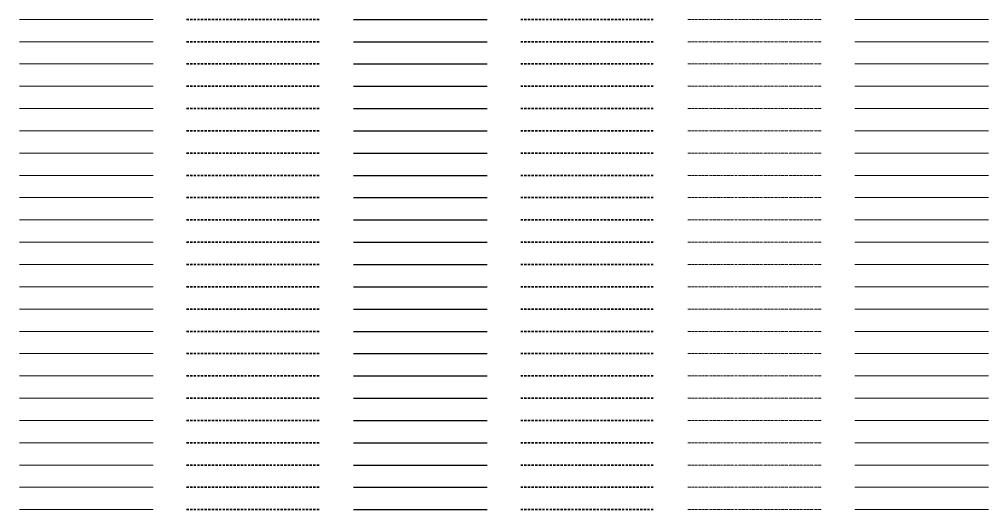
# Model space of a CAD drawing. Header units: metres. Extents: x -170 to 2070, y -13 to 14380.
# Drawn here: x 150 to 1020, y 6740 to 7180 of the extents above; entities that cross this region are included whole.
import ezdxf
from ezdxf.lldxf.tags import DXFTag

# ---------------------------------------------------------------- set-up
doc = ezdxf.new("R2010")
doc.units = ezdxf.units.M
doc.linetypes.add('KL-SO', pattern=[3.25, 2, -1.25])
doc.linetypes.add('KL-VERLATEN-SO', pattern=[3.25, 2, -0.5, 0.25, -0.5])
for name, color, linetype, lineweight in [('B-OI-KL-ET_LSOV_AANSLUITNET_230 V_4x150Al 4x6Cu-G', 14, 'Continuous', 18), ('B-OI-KL-ET_LSOV_AANSLUITNET_230 V_4x150Al 4x6Cu-RESERVE-G', 14, 'KL-RESERVE-SO', 18), ('B-OI-KL-ET_LSOV_AANSLUITNET_230 V_4x150Al 4x6Cu-VERLATEN-G', 14, 'KL-VERLATEN-SO', 18), ('B-OI-KL-ET_LSOV_AANSLUITNET_230 V_4x16Cu 4x2.5Cu-G', 14, 'Continuous', 18), ('B-OI-KL-ET_LSOV_AANSLUITNET_230 V_4x16Cu 4x2.5Cu-RESERVE-G', 14, 'KL-RESERVE-SO', 18), ('B-OI-KL-ET_LSOV_AANSLUITNET_230 V_4x16Cu 4x2.5Cu-VERLATEN-G', 14, 'KL-VERLATEN-SO', 18), ('B-OI-KL-ET_LSOV_AANSLUITNET_230 V_4x16Cu-G', 14, 'Continuous', 18), ('B-OI-KL-ET_LSOV_AANSLUITNET_230 V_4x16Cu-RESERVE-G', 14, 'KL-RESERVE-SO', 18), ('B-OI-KL-ET_LSOV_AANSLUITNET_230 V_4x16Cu-VERLATEN-G', 14, 'KL-VERLATEN-SO', 18), ('B-OI-KL-ET_LSOV_AANSLUITNET_230 V_4x2.5Cu-G', 14, 'Continuous', 18), ('B-OI-KL-ET_LSOV_AANSLUITNET_230 V_4x2.5Cu-RESERVE-G', 14, 'KL-RESERVE-SO', 18), ('B-OI-KL-ET_LSOV_AANSLUITNET_230 V_4x2.5Cu-VERLATEN-G', 14, 'KL-VERLATEN-SO', 18), ('B-OI-KL-ET_LSOV_AANSLUITNET_230 V_4x240Al-G', 14, 'Continuous', 18), ('B-OI-KL-ET_LSOV_AANSLUITNET_230 V_4x240Al-RESERVE-G', 14, 'KL-RESERVE-SO', 18), ('B-OI-KL-ET_LSOV_AANSLUITNET_230 V_4x240Al-VERLATEN-G', 14, 'KL-VERLATEN-SO', 18), ('B-OI-KL-ET_LSOV_AANSLUITNET_230 V_4x6Cu 4x2.5Cu-G', 14, 'Continuous', 18), ('B-OI-KL-ET_LSOV_AANSLUITNET_230 V_4x6Cu 4x2.5Cu-RESERVE-G', 14, 'KL-RESERVE-SO', 18), ('B-OI-KL-ET_LSOV_AANSLUITNET_230 V_4x6Cu 4x2.5Cu-VERLATEN-G', 14, 'KL-VERLATEN-SO', 18), ('B-OI-KL-ET_LSOV_AANSLUITNET_230 V_4x6Cu-G', 14, 'Continuous', 18), ('B-OI-KL-ET_LSOV_AANSLUITNET_230 V_4x6Cu-RESERVE-G', 14, 'KL-RESERVE-SO', 18), ('B-OI-KL-ET_LSOV_AANSLUITNET_230 V_4x6Cu-VERLATEN-G', 14, 'KL-VERLATEN-SO', 18), ('B-OI-KL-ET_LSOV_AANSLUITNET_230 V_4x95Al 4x6Cu-G', 14, 'Continuous', 18), ('B-OI-KL-ET_LSOV_AANSLUITNET_230 V_4x95Al 4x6Cu-RESERVE-G', 14, 'KL-RESERVE-SO', 18), ('B-OI-KL-ET_LSOV_AANSLUITNET_230 V_4x95Al 4x6Cu-VERLATEN-G', 14, 'KL-VERLATEN-SO', 18), ('B-OI-KL-ET_LSOV_AANSLUITNET_230 V_4x95Al-G', 14, 'Continuous', 18), ('B-OI-KL-ET_LSOV_AANSLUITNET_230 V_4x95Al-RESERVE-G', 14, 'KL-RESERVE-SO', 18), ('B-OI-KL-ET_LSOV_AANSLUITNET_230 V_4x95Al-VERLATEN-G', 14, 'KL-VERLATEN-SO', 18), ('B-OI-KL-ET_LSOV_AANSLUITNET_230 V_4x95Cu-G', 14, 'Continuous', 18), ('B-OI-KL-ET_LSOV_AANSLUITNET_230 V_4x95Cu-RESERVE-G', 14, 'KL-RESERVE-SO', 18), ('B-OI-KL-ET_LSOV_AANSLUITNET_230 V_4x95Cu-VERLATEN-G', 14, 'KL-VERLATEN-SO', 18), ('B-OI-KL-ET_LSOV_AANSLUITNET_230 V_OVERIG-G', 14, 'Continuous', 18), ('B-OI-KL-ET_LSOV_AANSLUITNET_230 V_OVERIG-RESERVE-G', 14, 'KL-RESERVE-SO', 18), ('B-OI-KL-ET_LSOV_AANSLUITNET_230 V_OVERIG-VERLATEN-G', 14, 'KL-VERLATEN-SO', 18), ('B-OI-KL-ET_LSOV_AANSLUITNET_400 V_3x10Cu-G', 14, 'Continuous', 18), ('B-OI-KL-ET_LSOV_AANSLUITNET_400 V_3x10Cu-RESERVE-G', 14, 'KL-RESERVE-SO', 18), ('B-OI-KL-ET_LSOV_AANSLUITNET_400 V_3x10Cu-VERLATEN-G', 14, 'KL-VERLATEN-SO', 18), ('B-OI-KL-ET_LSOV_AANSLUITNET_400 V_3x2.5Cu-G', 14, 'Continuous', 18), ('B-OI-KL-ET_LSOV_AANSLUITNET_400 V_3x2.5Cu-RESERVE-G', 14, 'KL-RESERVE-SO', 18), ('B-OI-KL-ET_LSOV_AANSLUITNET_400 V_3x2.5Cu-VERLATEN-G', 14, 'KL-VERLATEN-SO', 18), ('B-OI-KL-ET_LSOV_AANSLUITNET_400 V_4x10Cu-G', 14, 'Continuous', 18), ('B-OI-KL-ET_LSOV_AANSLUITNET_400 V_4x10Cu-RESERVE-G', 14, 'KL-RESERVE-SO', 18), ('B-OI-KL-ET_LSOV_AANSLUITNET_400 V_4x10Cu-VERLATEN-G', 14, 'KL-VERLATEN-SO', 18), ('B-OI-KL-ET_LSOV_AANSLUITNET_400 V_4x150Al 4x6Cu-G', 14, 'Continuous', 18), ('B-OI-KL-ET_LSOV_AANSLUITNET_400 V_4x150Al 4x6Cu-RESERVE-G', 14, 'KL-RESERVE-SO', 18), ('B-OI-KL-ET_LSOV_AANSLUITNET_400 V_4x150Al 4x6Cu-VERLATEN-G', 14, 'KL-VERLATEN-SO', 18), ('B-OI-KL-ET_LSOV_AANSLUITNET_400 V_4x150Al-G', 14, 'Continuous', 18), ('B-OI-KL-ET_LSOV_AANSLUITNET_400 V_4x150Al-RESERVE-G', 14, 'KL-RESERVE-SO', 18), ('B-OI-KL-ET_LSOV_AANSLUITNET_400 V_4x150Al-VERLATEN-G', 14, 'KL-VERLATEN-SO', 18), ('B-OI-KL-ET_LSOV_AANSLUITNET_400 V_4x16Cu 4x2.5Cu-G', 14, 'Continuous', 18), ('B-OI-KL-ET_LSOV_AANSLUITNET_400 V_4x16Cu 4x2.5Cu-RESERVE-G', 14, 'KL-RESERVE-SO', 18), ('B-OI-KL-ET_LSOV_AANSLUITNET_400 V_4x16Cu 4x2.5Cu-VERLATEN-G', 14, 'KL-VERLATEN-SO', 18), ('B-OI-KL-ET_LSOV_AANSLUITNET_400 V_4x16Cu-G', 14, 'Continuous', 18), ('B-OI-KL-ET_LSOV_AANSLUITNET_400 V_4x16Cu-RESERVE-G', 14, 'KL-RESERVE-SO', 18), ('B-OI-KL-ET_LSOV_AANSLUITNET_400 V_4x16Cu-VERLATEN-G', 14, 'KL-VERLATEN-SO', 18), ('B-OI-KL-ET_LSOV_AANSLUITNET_400 V_4x2.5Cu-G', 14, 'Continuous', 18), ('B-OI-KL-ET_LSOV_AANSLUITNET_400 V_4x2.5Cu-RESERVE-G', 14, 'KL-RESERVE-SO', 18), ('B-OI-KL-ET_LSOV_AANSLUITNET_400 V_4x2.5Cu-VERLATEN-G', 14, 'KL-VERLATEN-SO', 18), ('B-OI-KL-ET_LSOV_AANSLUITNET_400 V_4x240Al-G', 14, 'Continuous', 18), ('B-OI-KL-ET_LSOV_AANSLUITNET_400 V_4x240Al-RESERVE-G', 14, 'KL-RESERVE-SO', 18), ('B-OI-KL-ET_LSOV_AANSLUITNET_400 V_4x240Al-VERLATEN-G', 14, 'KL-VERLATEN-SO', 18), ('B-OI-KL-ET_LSOV_AANSLUITNET_400 V_4x6Cu 4x2.5Cu-G', 14, 'Continuous', 18), ('B-OI-KL-ET_LSOV_AANSLUITNET_400 V_4x6Cu 4x2.5Cu-RESERVE-G', 14, 'KL-RESERVE-SO', 18), ('B-OI-KL-ET_LSOV_AANSLUITNET_400 V_4x6Cu 4x2.5Cu-VERLATEN-G', 14, 'KL-VERLATEN-SO', 18), ('B-OI-KL-ET_LSOV_AANSLUITNET_400 V_4x6Cu-G', 14, 'Continuous', 18), ('B-OI-KL-ET_LSOV_AANSLUITNET_400 V_4x6Cu-RESERVE-G', 14, 'KL-RESERVE-SO', 18), ('B-OI-KL-ET_LSOV_AANSLUITNET_400 V_4x6Cu-VERLATEN-G', 14, 'KL-VERLATEN-SO', 18), ('B-OI-KL-ET_LSOV_AANSLUITNET_400 V_4x95Al-G', 14, 'Continuous', 18), ('B-OI-KL-ET_LSOV_AANSLUITNET_400 V_4x95Al-RESERVE-G', 14, 'KL-RESERVE-SO', 18), ('B-OI-KL-ET_LSOV_AANSLUITNET_400 V_4x95Al-VERLATEN-G', 14, 'KL-VERLATEN-SO', 18), ('N-OI-KL-ET_LSOV_AANSLUITNET_230 V_4x150Al 4x6Cu-G', 14, 'KL-SO', 35), ('N-OI-KL-ET_LSOV_AANSLUITNET_230 V_4x16Cu 4x2.5Cu-G', 14, 'KL-SO', 35), ('N-OI-KL-ET_LSOV_AANSLUITNET_230 V_4x16Cu-G', 14, 'KL-SO', 35), ('N-OI-KL-ET_LSOV_AANSLUITNET_230 V_4x2.5Cu-G', 14, 'KL-SO', 35), ('N-OI-KL-ET_LSOV_AANSLUITNET_230 V_4x240Al-G', 14, 'KL-SO', 35), ('N-OI-KL-ET_LSOV_AANSLUITNET_230 V_4x6Cu 4x2.5Cu-G', 14, 'KL-SO', 35), ('N-OI-KL-ET_LSOV_AANSLUITNET_230 V_4x6Cu-G', 14, 'KL-SO', 35), ('N-OI-KL-ET_LSOV_AANSLUITNET_230 V_4x95Al 4x6Cu-G', 14, 'KL-SO', 35), ('N-OI-KL-ET_LSOV_AANSLUITNET_230 V_4x95Al-G', 14, 'KL-SO', 35), ('N-OI-KL-ET_LSOV_AANSLUITNET_230 V_4x95Cu-G', 14, 'KL-SO', 35), ('N-OI-KL-ET_LSOV_AANSLUITNET_230 V_OVERIG-G', 14, 'KL-SO', 35), ('N-OI-KL-ET_LSOV_AANSLUITNET_400 V_3x10Cu-G', 14, 'KL-SO', 35), ('N-OI-KL-ET_LSOV_AANSLUITNET_400 V_3x2.5Cu-G', 14, 'KL-SO', 35), ('N-OI-KL-ET_LSOV_AANSLUITNET_400 V_4x10Cu-G', 14, 'KL-SO', 35), ('N-OI-KL-ET_LSOV_AANSLUITNET_400 V_4x150Al 4x6Cu-G', 14, 'KL-SO', 35), ('N-OI-KL-ET_LSOV_AANSLUITNET_400 V_4x150Al-G', 14, 'KL-SO', 35), ('N-OI-KL-ET_LSOV_AANSLUITNET_400 V_4x16Cu 4x2.5Cu-G', 14, 'KL-SO', 35), ('N-OI-KL-ET_LSOV_AANSLUITNET_400 V_4x16Cu-G', 14, 'KL-SO', 35), ('N-OI-KL-ET_LSOV_AANSLUITNET_400 V_4x2.5Cu-G', 14, 'KL-SO', 35), ('N-OI-KL-ET_LSOV_AANSLUITNET_400 V_4x240Al-G', 14, 'KL-SO', 35), ('N-OI-KL-ET_LSOV_AANSLUITNET_400 V_4x6Cu 4x2.5Cu-G', 14, 'KL-SO', 35), ('N-OI-KL-ET_LSOV_AANSLUITNET_400 V_4x6Cu-G', 14, 'KL-SO', 35), ('N-OI-KL-ET_LSOV_AANSLUITNET_400 V_4x95Al-G', 14, 'KL-SO', 35), ('R-OI-KL-ET_LSOV_AANSLUITNET_230 V_4x150Al 4x6Cu-G', 14, 'KL-SO', 35), ('R-OI-KL-ET_LSOV_AANSLUITNET_230 V_4x16Cu 4x2.5Cu-G', 14, 'KL-SO', 35), ('R-OI-KL-ET_LSOV_AANSLUITNET_230 V_4x16Cu-G', 14, 'KL-SO', 35), ('R-OI-KL-ET_LSOV_AANSLUITNET_230 V_4x2.5Cu-G', 14, 'KL-SO', 35), ('R-OI-KL-ET_LSOV_AANSLUITNET_230 V_4x240Al-G', 14, 'KL-SO', 35), ('R-OI-KL-ET_LSOV_AANSLUITNET_230 V_4x6Cu 4x2.5Cu-G', 14, 'KL-SO', 35), ('R-OI-KL-ET_LSOV_AANSLUITNET_230 V_4x6Cu-G', 14, 'KL-SO', 35), ('R-OI-KL-ET_LSOV_AANSLUITNET_230 V_4x95Al 4x6Cu-G', 14, 'KL-SO', 35), ('R-OI-KL-ET_LSOV_AANSLUITNET_230 V_4x95Al-G', 14, 'KL-SO', 35), ('R-OI-KL-ET_LSOV_AANSLUITNET_230 V_4x95Cu-G', 14, 'KL-SO', 35), ('R-OI-KL-ET_LSOV_AANSLUITNET_230 V_OVERIG-G', 14, 'KL-SO', 35), ('R-OI-KL-ET_LSOV_AANSLUITNET_400 V_3x10Cu-G', 14, 'KL-SO', 35), ('R-OI-KL-ET_LSOV_AANSLUITNET_400 V_3x2.5Cu-G', 14, 'KL-SO', 35), ('R-OI-KL-ET_LSOV_AANSLUITNET_400 V_4x10Cu-G', 14, 'KL-SO', 35), ('R-OI-KL-ET_LSOV_AANSLUITNET_400 V_4x150Al 4x6Cu-G', 14, 'KL-SO', 35), ('R-OI-KL-ET_LSOV_AANSLUITNET_400 V_4x150Al-G', 14, 'KL-SO', 35), ('R-OI-KL-ET_LSOV_AANSLUITNET_400 V_4x16Cu 4x2.5Cu-G', 14, 'KL-SO', 35), ('R-OI-KL-ET_LSOV_AANSLUITNET_400 V_4x16Cu-G', 14, 'KL-SO', 35), ('R-OI-KL-ET_LSOV_AANSLUITNET_400 V_4x2.5Cu-G', 14, 'KL-SO', 35), ('R-OI-KL-ET_LSOV_AANSLUITNET_400 V_4x240Al-G', 14, 'KL-SO', 35), ('R-OI-KL-ET_LSOV_AANSLUITNET_400 V_4x6Cu 4x2.5Cu-G', 14, 'KL-SO', 35), ('R-OI-KL-ET_LSOV_AANSLUITNET_400 V_4x6Cu-G', 14, 'KL-SO', 35), ('R-OI-KL-ET_LSOV_AANSLUITNET_400 V_4x95Al-G', 14, 'KL-SO', 35), ('V-OI-KL-ET_LSOV_AANSLUITNET_230 V_4x150Al 4x6Cu-G', 14, 'V-KL-SO', 25), ('V-OI-KL-ET_LSOV_AANSLUITNET_230 V_4x16Cu 4x2.5Cu-G', 14, 'V-KL-SO', 25), ('V-OI-KL-ET_LSOV_AANSLUITNET_230 V_4x16Cu-G', 14, 'V-KL-SO', 25), ('V-OI-KL-ET_LSOV_AANSLUITNET_230 V_4x2.5Cu-G', 14, 'V-KL-SO', 25), ('V-OI-KL-ET_LSOV_AANSLUITNET_230 V_4x240Al-G', 14, 'V-KL-SO', 25), ('V-OI-KL-ET_LSOV_AANSLUITNET_230 V_4x6Cu 4x2.5Cu-G', 14, 'V-KL-SO', 25), ('V-OI-KL-ET_LSOV_AANSLUITNET_230 V_4x6Cu-G', 14, 'V-KL-SO', 25), ('V-OI-KL-ET_LSOV_AANSLUITNET_230 V_4x95Al 4x6Cu-G', 14, 'V-KL-SO', 25), ('V-OI-KL-ET_LSOV_AANSLUITNET_230 V_4x95Al-G', 14, 'V-KL-SO', 25), ('V-OI-KL-ET_LSOV_AANSLUITNET_230 V_4x95Cu-G', 14, 'V-KL-SO', 25), ('V-OI-KL-ET_LSOV_AANSLUITNET_230 V_OVERIG-G', 14, 'V-KL-SO', 25), ('V-OI-KL-ET_LSOV_AANSLUITNET_400 V_3x10Cu-G', 14, 'V-KL-SO', 25), ('V-OI-KL-ET_LSOV_AANSLUITNET_400 V_3x2.5Cu-G', 14, 'V-KL-SO', 25), ('V-OI-KL-ET_LSOV_AANSLUITNET_400 V_4x10Cu-G', 14, 'V-KL-SO', 25), ('V-OI-KL-ET_LSOV_AANSLUITNET_400 V_4x150Al 4x6Cu-G', 14, 'V-KL-SO', 25), ('V-OI-KL-ET_LSOV_AANSLUITNET_400 V_4x150Al-G', 14, 'V-KL-SO', 25), ('V-OI-KL-ET_LSOV_AANSLUITNET_400 V_4x16Cu 4x2.5Cu-G', 14, 'V-KL-SO', 25), ('V-OI-KL-ET_LSOV_AANSLUITNET_400 V_4x16Cu-G', 14, 'V-KL-SO', 25), ('V-OI-KL-ET_LSOV_AANSLUITNET_400 V_4x2.5Cu-G', 14, 'V-KL-SO', 25), ('V-OI-KL-ET_LSOV_AANSLUITNET_400 V_4x240Al-G', 14, 'V-KL-SO', 25), ('V-OI-KL-ET_LSOV_AANSLUITNET_400 V_4x6Cu 4x2.5Cu-G', 14, 'V-KL-SO', 25), ('V-OI-KL-ET_LSOV_AANSLUITNET_400 V_4x6Cu-G', 14, 'V-KL-SO', 25), ('V-OI-KL-ET_LSOV_AANSLUITNET_400 V_4x95Al-G', 14, 'V-KL-SO', 25)]:
    doc.layers.add(name, color=color, linetype=linetype, lineweight=lineweight)
doc.styles.get("Standard").update_dxf_attribs({"font": 'NLCS-ISO.ttf'})
tags = doc.linetypes.add('KL-RESERVE-SO', pattern='A,7,-2,["RS",Standard,S=1,R=0,X=-1,Y=-0.5],-1.5', length=10.5).pattern_tags.tags
tags[6] = DXFTag(74, 10)
doc.linetypes.add('V-KL-SO', pattern='A,2,[24,nlcs.shx,S=0.75,R=0,X=0,Y=0],2', length=4)

msp = doc.modelspace()

# ---------------------------------------------------------------- linework, layer by layer
at = {"layer": 'B-OI-KL-ET_LSOV_AANSLUITNET_230 V_4x150Al 4x6Cu-G'}
msp.add_line((150, 6740), (270, 6740), dxfattribs=at)
at = {"layer": 'B-OI-KL-ET_LSOV_AANSLUITNET_230 V_4x150Al 4x6Cu-RESERVE-G'}
msp.add_line((900, 6740), (1020, 6740), dxfattribs=at)
at = {"layer": 'B-OI-KL-ET_LSOV_AANSLUITNET_230 V_4x150Al 4x6Cu-VERLATEN-G'}
msp.add_line((750, 6740), (870, 6740), dxfattribs=at)
at = {"layer": 'B-OI-KL-ET_LSOV_AANSLUITNET_230 V_4x16Cu 4x2.5Cu-G'}
msp.add_line((150, 6780), (270, 6780), dxfattribs=at)
at = {"layer": 'B-OI-KL-ET_LSOV_AANSLUITNET_230 V_4x16Cu 4x2.5Cu-RESERVE-G'}
msp.add_line((900, 6780), (1020, 6780), dxfattribs=at)
at = {"layer": 'B-OI-KL-ET_LSOV_AANSLUITNET_230 V_4x16Cu 4x2.5Cu-VERLATEN-G'}
msp.add_line((750, 6780), (870, 6780), dxfattribs=at)
at = {"layer": 'B-OI-KL-ET_LSOV_AANSLUITNET_230 V_4x16Cu-G'}
msp.add_line((150, 6760), (270, 6760), dxfattribs=at)
at = {"layer": 'B-OI-KL-ET_LSOV_AANSLUITNET_230 V_4x16Cu-RESERVE-G'}
msp.add_line((900, 6760), (1020, 6760), dxfattribs=at)
at = {"layer": 'B-OI-KL-ET_LSOV_AANSLUITNET_230 V_4x16Cu-VERLATEN-G'}
msp.add_line((750, 6760), (870, 6760), dxfattribs=at)
at = {"layer": 'B-OI-KL-ET_LSOV_AANSLUITNET_230 V_4x2.5Cu-G'}
msp.add_line((150, 6800), (270, 6800), dxfattribs=at)
at = {"layer": 'B-OI-KL-ET_LSOV_AANSLUITNET_230 V_4x2.5Cu-RESERVE-G'}
msp.add_line((900, 6800), (1020, 6800), dxfattribs=at)
at = {"layer": 'B-OI-KL-ET_LSOV_AANSLUITNET_230 V_4x2.5Cu-VERLATEN-G'}
msp.add_line((750, 6800), (870, 6800), dxfattribs=at)
at = {"layer": 'B-OI-KL-ET_LSOV_AANSLUITNET_230 V_4x240Al-G'}
msp.add_line((150, 6820), (270, 6820), dxfattribs=at)
at = {"layer": 'B-OI-KL-ET_LSOV_AANSLUITNET_230 V_4x240Al-RESERVE-G'}
msp.add_line((900, 6820), (1020, 6820), dxfattribs=at)
at = {"layer": 'B-OI-KL-ET_LSOV_AANSLUITNET_230 V_4x240Al-VERLATEN-G'}
msp.add_line((750, 6820), (870, 6820), dxfattribs=at)
at = {"layer": 'B-OI-KL-ET_LSOV_AANSLUITNET_230 V_4x6Cu 4x2.5Cu-G'}
msp.add_line((150, 6860), (270, 6860), dxfattribs=at)
at = {"layer": 'B-OI-KL-ET_LSOV_AANSLUITNET_230 V_4x6Cu 4x2.5Cu-RESERVE-G'}
msp.add_line((900, 6860), (1020, 6860), dxfattribs=at)
at = {"layer": 'B-OI-KL-ET_LSOV_AANSLUITNET_230 V_4x6Cu 4x2.5Cu-VERLATEN-G'}
msp.add_line((750, 6860), (870, 6860), dxfattribs=at)
at = {"layer": 'B-OI-KL-ET_LSOV_AANSLUITNET_230 V_4x6Cu-G'}
msp.add_line((150, 6840), (270, 6840), dxfattribs=at)
at = {"layer": 'B-OI-KL-ET_LSOV_AANSLUITNET_230 V_4x6Cu-RESERVE-G'}
msp.add_line((900, 6840), (1020, 6840), dxfattribs=at)
at = {"layer": 'B-OI-KL-ET_LSOV_AANSLUITNET_230 V_4x6Cu-VERLATEN-G'}
msp.add_line((750, 6840), (870, 6840), dxfattribs=at)
at = {"layer": 'B-OI-KL-ET_LSOV_AANSLUITNET_230 V_4x95Al 4x6Cu-G'}
msp.add_line((150, 6900), (270, 6900), dxfattribs=at)
at = {"layer": 'B-OI-KL-ET_LSOV_AANSLUITNET_230 V_4x95Al 4x6Cu-RESERVE-G'}
msp.add_line((900, 6900), (1020, 6900), dxfattribs=at)
at = {"layer": 'B-OI-KL-ET_LSOV_AANSLUITNET_230 V_4x95Al 4x6Cu-VERLATEN-G'}
msp.add_line((750, 6900), (870, 6900), dxfattribs=at)
at = {"layer": 'B-OI-KL-ET_LSOV_AANSLUITNET_230 V_4x95Al-G'}
msp.add_line((150, 6880), (270, 6880), dxfattribs=at)
at = {"layer": 'B-OI-KL-ET_LSOV_AANSLUITNET_230 V_4x95Al-RESERVE-G'}
msp.add_line((900, 6880), (1020, 6880), dxfattribs=at)
at = {"layer": 'B-OI-KL-ET_LSOV_AANSLUITNET_230 V_4x95Al-VERLATEN-G'}
msp.add_line((750, 6880), (870, 6880), dxfattribs=at)
at = {"layer": 'B-OI-KL-ET_LSOV_AANSLUITNET_230 V_4x95Cu-G'}
msp.add_line((150, 6920), (270, 6920), dxfattribs=at)
at = {"layer": 'B-OI-KL-ET_LSOV_AANSLUITNET_230 V_4x95Cu-RESERVE-G'}
msp.add_line((900, 6920), (1020, 6920), dxfattribs=at)
at = {"layer": 'B-OI-KL-ET_LSOV_AANSLUITNET_230 V_4x95Cu-VERLATEN-G'}
msp.add_line((750, 6920), (870, 6920), dxfattribs=at)
at = {"layer": 'B-OI-KL-ET_LSOV_AANSLUITNET_230 V_OVERIG-G'}
msp.add_line((150, 6940), (270, 6940), dxfattribs=at)
at = {"layer": 'B-OI-KL-ET_LSOV_AANSLUITNET_230 V_OVERIG-RESERVE-G'}
msp.add_line((900, 6940), (1020, 6940), dxfattribs=at)
at = {"layer": 'B-OI-KL-ET_LSOV_AANSLUITNET_230 V_OVERIG-VERLATEN-G'}
msp.add_line((750, 6940), (870, 6940), dxfattribs=at)
at = {"layer": 'B-OI-KL-ET_LSOV_AANSLUITNET_400 V_3x10Cu-G'}
msp.add_line((150, 6960), (270, 6960), dxfattribs=at)
at = {"layer": 'B-OI-KL-ET_LSOV_AANSLUITNET_400 V_3x10Cu-RESERVE-G'}
msp.add_line((900, 6960), (1020, 6960), dxfattribs=at)
at = {"layer": 'B-OI-KL-ET_LSOV_AANSLUITNET_400 V_3x10Cu-VERLATEN-G'}
msp.add_line((750, 6960), (870, 6960), dxfattribs=at)
at = {"layer": 'B-OI-KL-ET_LSOV_AANSLUITNET_400 V_3x2.5Cu-G'}
msp.add_line((150, 6980), (270, 6980), dxfattribs=at)
at = {"layer": 'B-OI-KL-ET_LSOV_AANSLUITNET_400 V_3x2.5Cu-RESERVE-G'}
msp.add_line((900, 6980), (1020, 6980), dxfattribs=at)
at = {"layer": 'B-OI-KL-ET_LSOV_AANSLUITNET_400 V_3x2.5Cu-VERLATEN-G'}
msp.add_line((750, 6980), (870, 6980), dxfattribs=at)
at = {"layer": 'B-OI-KL-ET_LSOV_AANSLUITNET_400 V_4x10Cu-G'}
msp.add_line((150, 7000), (270, 7000), dxfattribs=at)
at = {"layer": 'B-OI-KL-ET_LSOV_AANSLUITNET_400 V_4x10Cu-RESERVE-G'}
msp.add_line((900, 7000), (1020, 7000), dxfattribs=at)
at = {"layer": 'B-OI-KL-ET_LSOV_AANSLUITNET_400 V_4x10Cu-VERLATEN-G'}
msp.add_line((750, 7000), (870, 7000), dxfattribs=at)
at = {"layer": 'B-OI-KL-ET_LSOV_AANSLUITNET_400 V_4x150Al 4x6Cu-G'}
msp.add_line((150, 7040), (270, 7040), dxfattribs=at)
at = {"layer": 'B-OI-KL-ET_LSOV_AANSLUITNET_400 V_4x150Al 4x6Cu-RESERVE-G'}
msp.add_line((900, 7040), (1020, 7040), dxfattribs=at)
at = {"layer": 'B-OI-KL-ET_LSOV_AANSLUITNET_400 V_4x150Al 4x6Cu-VERLATEN-G'}
msp.add_line((750, 7040), (870, 7040), dxfattribs=at)
at = {"layer": 'B-OI-KL-ET_LSOV_AANSLUITNET_400 V_4x150Al-G'}
msp.add_line((150, 7020), (270, 7020), dxfattribs=at)
at = {"layer": 'B-OI-KL-ET_LSOV_AANSLUITNET_400 V_4x150Al-RESERVE-G'}
msp.add_line((900, 7020), (1020, 7020), dxfattribs=at)
at = {"layer": 'B-OI-KL-ET_LSOV_AANSLUITNET_400 V_4x150Al-VERLATEN-G'}
msp.add_line((750, 7020), (870, 7020), dxfattribs=at)
at = {"layer": 'B-OI-KL-ET_LSOV_AANSLUITNET_400 V_4x16Cu 4x2.5Cu-G'}
msp.add_line((150, 7080), (270, 7080), dxfattribs=at)
at = {"layer": 'B-OI-KL-ET_LSOV_AANSLUITNET_400 V_4x16Cu 4x2.5Cu-RESERVE-G'}
msp.add_line((900, 7080), (1020, 7080), dxfattribs=at)
at = {"layer": 'B-OI-KL-ET_LSOV_AANSLUITNET_400 V_4x16Cu 4x2.5Cu-VERLATEN-G'}
msp.add_line((750, 7080), (870, 7080), dxfattribs=at)
at = {"layer": 'B-OI-KL-ET_LSOV_AANSLUITNET_400 V_4x16Cu-G'}
msp.add_line((150, 7060), (270, 7060), dxfattribs=at)
at = {"layer": 'B-OI-KL-ET_LSOV_AANSLUITNET_400 V_4x16Cu-RESERVE-G'}
msp.add_line((900, 7060), (1020, 7060), dxfattribs=at)
at = {"layer": 'B-OI-KL-ET_LSOV_AANSLUITNET_400 V_4x16Cu-VERLATEN-G'}
msp.add_line((750, 7060), (870, 7060), dxfattribs=at)
at = {"layer": 'B-OI-KL-ET_LSOV_AANSLUITNET_400 V_4x2.5Cu-G'}
msp.add_line((150, 7100), (270, 7100), dxfattribs=at)
at = {"layer": 'B-OI-KL-ET_LSOV_AANSLUITNET_400 V_4x2.5Cu-RESERVE-G'}
msp.add_line((900, 7100), (1020, 7100), dxfattribs=at)
at = {"layer": 'B-OI-KL-ET_LSOV_AANSLUITNET_400 V_4x2.5Cu-VERLATEN-G'}
msp.add_line((750, 7100), (870, 7100), dxfattribs=at)
at = {"layer": 'B-OI-KL-ET_LSOV_AANSLUITNET_400 V_4x240Al-G'}
msp.add_line((150, 7120), (270, 7120), dxfattribs=at)
at = {"layer": 'B-OI-KL-ET_LSOV_AANSLUITNET_400 V_4x240Al-RESERVE-G'}
msp.add_line((900, 7120), (1020, 7120), dxfattribs=at)
at = {"layer": 'B-OI-KL-ET_LSOV_AANSLUITNET_400 V_4x240Al-VERLATEN-G'}
msp.add_line((750, 7120), (870, 7120), dxfattribs=at)
at = {"layer": 'B-OI-KL-ET_LSOV_AANSLUITNET_400 V_4x6Cu 4x2.5Cu-G'}
msp.add_line((150, 7160), (270, 7160), dxfattribs=at)
at = {"layer": 'B-OI-KL-ET_LSOV_AANSLUITNET_400 V_4x6Cu 4x2.5Cu-RESERVE-G'}
msp.add_line((900, 7160), (1020, 7160), dxfattribs=at)
at = {"layer": 'B-OI-KL-ET_LSOV_AANSLUITNET_400 V_4x6Cu 4x2.5Cu-VERLATEN-G'}
msp.add_line((750, 7160), (870, 7160), dxfattribs=at)
at = {"layer": 'B-OI-KL-ET_LSOV_AANSLUITNET_400 V_4x6Cu-G'}
msp.add_line((150, 7140), (270, 7140), dxfattribs=at)
at = {"layer": 'B-OI-KL-ET_LSOV_AANSLUITNET_400 V_4x6Cu-RESERVE-G'}
msp.add_line((900, 7140), (1020, 7140), dxfattribs=at)
at = {"layer": 'B-OI-KL-ET_LSOV_AANSLUITNET_400 V_4x6Cu-VERLATEN-G'}
msp.add_line((750, 7140), (870, 7140), dxfattribs=at)
at = {"layer": 'B-OI-KL-ET_LSOV_AANSLUITNET_400 V_4x95Al-G'}
msp.add_line((150, 7180), (270, 7180), dxfattribs=at)
at = {"layer": 'B-OI-KL-ET_LSOV_AANSLUITNET_400 V_4x95Al-RESERVE-G'}
msp.add_line((900, 7180), (1020, 7180), dxfattribs=at)
at = {"layer": 'B-OI-KL-ET_LSOV_AANSLUITNET_400 V_4x95Al-VERLATEN-G'}
msp.add_line((750, 7180), (870, 7180), dxfattribs=at)
at = {"layer": 'N-OI-KL-ET_LSOV_AANSLUITNET_230 V_4x150Al 4x6Cu-G'}
msp.add_line((300, 6740), (420, 6740), dxfattribs=at)
at = {"layer": 'N-OI-KL-ET_LSOV_AANSLUITNET_230 V_4x16Cu 4x2.5Cu-G'}
msp.add_line((300, 6780), (420, 6780), dxfattribs=at)
at = {"layer": 'N-OI-KL-ET_LSOV_AANSLUITNET_230 V_4x16Cu-G'}
msp.add_line((300, 6760), (420, 6760), dxfattribs=at)
at = {"layer": 'N-OI-KL-ET_LSOV_AANSLUITNET_230 V_4x2.5Cu-G'}
msp.add_line((300, 6800), (420, 6800), dxfattribs=at)
at = {"layer": 'N-OI-KL-ET_LSOV_AANSLUITNET_230 V_4x240Al-G'}
msp.add_line((300, 6820), (420, 6820), dxfattribs=at)
at = {"layer": 'N-OI-KL-ET_LSOV_AANSLUITNET_230 V_4x6Cu 4x2.5Cu-G'}
msp.add_line((300, 6860), (420, 6860), dxfattribs=at)
at = {"layer": 'N-OI-KL-ET_LSOV_AANSLUITNET_230 V_4x6Cu-G'}
msp.add_line((300, 6840), (420, 6840), dxfattribs=at)
at = {"layer": 'N-OI-KL-ET_LSOV_AANSLUITNET_230 V_4x95Al 4x6Cu-G'}
msp.add_line((300, 6900), (420, 6900), dxfattribs=at)
at = {"layer": 'N-OI-KL-ET_LSOV_AANSLUITNET_230 V_4x95Al-G'}
msp.add_line((300, 6880), (420, 6880), dxfattribs=at)
at = {"layer": 'N-OI-KL-ET_LSOV_AANSLUITNET_230 V_4x95Cu-G'}
msp.add_line((300, 6920), (420, 6920), dxfattribs=at)
at = {"layer": 'N-OI-KL-ET_LSOV_AANSLUITNET_230 V_OVERIG-G'}
msp.add_line((300, 6940), (420, 6940), dxfattribs=at)
at = {"layer": 'N-OI-KL-ET_LSOV_AANSLUITNET_400 V_3x10Cu-G'}
msp.add_line((300, 6960), (420, 6960), dxfattribs=at)
at = {"layer": 'N-OI-KL-ET_LSOV_AANSLUITNET_400 V_3x2.5Cu-G'}
msp.add_line((300, 6980), (420, 6980), dxfattribs=at)
at = {"layer": 'N-OI-KL-ET_LSOV_AANSLUITNET_400 V_4x10Cu-G'}
msp.add_line((300, 7000), (420, 7000), dxfattribs=at)
at = {"layer": 'N-OI-KL-ET_LSOV_AANSLUITNET_400 V_4x150Al 4x6Cu-G'}
msp.add_line((300, 7040), (420, 7040), dxfattribs=at)
at = {"layer": 'N-OI-KL-ET_LSOV_AANSLUITNET_400 V_4x150Al-G'}
msp.add_line((300, 7020), (420, 7020), dxfattribs=at)
at = {"layer": 'N-OI-KL-ET_LSOV_AANSLUITNET_400 V_4x16Cu 4x2.5Cu-G'}
msp.add_line((300, 7080), (420, 7080), dxfattribs=at)
at = {"layer": 'N-OI-KL-ET_LSOV_AANSLUITNET_400 V_4x16Cu-G'}
msp.add_line((300, 7060), (420, 7060), dxfattribs=at)
at = {"layer": 'N-OI-KL-ET_LSOV_AANSLUITNET_400 V_4x2.5Cu-G'}
msp.add_line((300, 7100), (420, 7100), dxfattribs=at)
at = {"layer": 'N-OI-KL-ET_LSOV_AANSLUITNET_400 V_4x240Al-G'}
msp.add_line((300, 7120), (420, 7120), dxfattribs=at)
at = {"layer": 'N-OI-KL-ET_LSOV_AANSLUITNET_400 V_4x6Cu 4x2.5Cu-G'}
msp.add_line((300, 7160), (420, 7160), dxfattribs=at)
at = {"layer": 'N-OI-KL-ET_LSOV_AANSLUITNET_400 V_4x6Cu-G'}
msp.add_line((300, 7140), (420, 7140), dxfattribs=at)
at = {"layer": 'N-OI-KL-ET_LSOV_AANSLUITNET_400 V_4x95Al-G'}
msp.add_line((300, 7180), (420, 7180), dxfattribs=at)
at = {"layer": 'R-OI-KL-ET_LSOV_AANSLUITNET_230 V_4x150Al 4x6Cu-G'}
msp.add_line((600, 6740), (720, 6740), dxfattribs=at)
at = {"layer": 'R-OI-KL-ET_LSOV_AANSLUITNET_230 V_4x16Cu 4x2.5Cu-G'}
msp.add_line((600, 6780), (720, 6780), dxfattribs=at)
at = {"layer": 'R-OI-KL-ET_LSOV_AANSLUITNET_230 V_4x16Cu-G'}
msp.add_line((600, 6760), (720, 6760), dxfattribs=at)
at = {"layer": 'R-OI-KL-ET_LSOV_AANSLUITNET_230 V_4x2.5Cu-G'}
msp.add_line((600, 6800), (720, 6800), dxfattribs=at)
at = {"layer": 'R-OI-KL-ET_LSOV_AANSLUITNET_230 V_4x240Al-G'}
msp.add_line((600, 6820), (720, 6820), dxfattribs=at)
at = {"layer": 'R-OI-KL-ET_LSOV_AANSLUITNET_230 V_4x6Cu 4x2.5Cu-G'}
msp.add_line((600, 6860), (720, 6860), dxfattribs=at)
at = {"layer": 'R-OI-KL-ET_LSOV_AANSLUITNET_230 V_4x6Cu-G'}
msp.add_line((600, 6840), (720, 6840), dxfattribs=at)
at = {"layer": 'R-OI-KL-ET_LSOV_AANSLUITNET_230 V_4x95Al 4x6Cu-G'}
msp.add_line((600, 6900), (720, 6900), dxfattribs=at)
at = {"layer": 'R-OI-KL-ET_LSOV_AANSLUITNET_230 V_4x95Al-G'}
msp.add_line((600, 6880), (720, 6880), dxfattribs=at)
at = {"layer": 'R-OI-KL-ET_LSOV_AANSLUITNET_230 V_4x95Cu-G'}
msp.add_line((600, 6920), (720, 6920), dxfattribs=at)
at = {"layer": 'R-OI-KL-ET_LSOV_AANSLUITNET_230 V_OVERIG-G'}
msp.add_line((600, 6940), (720, 6940), dxfattribs=at)
at = {"layer": 'R-OI-KL-ET_LSOV_AANSLUITNET_400 V_3x10Cu-G'}
msp.add_line((600, 6960), (720, 6960), dxfattribs=at)
at = {"layer": 'R-OI-KL-ET_LSOV_AANSLUITNET_400 V_3x2.5Cu-G'}
msp.add_line((600, 6980), (720, 6980), dxfattribs=at)
at = {"layer": 'R-OI-KL-ET_LSOV_AANSLUITNET_400 V_4x10Cu-G'}
msp.add_line((600, 7000), (720, 7000), dxfattribs=at)
at = {"layer": 'R-OI-KL-ET_LSOV_AANSLUITNET_400 V_4x150Al 4x6Cu-G'}
msp.add_line((600, 7040), (720, 7040), dxfattribs=at)
at = {"layer": 'R-OI-KL-ET_LSOV_AANSLUITNET_400 V_4x150Al-G'}
msp.add_line((600, 7020), (720, 7020), dxfattribs=at)
at = {"layer": 'R-OI-KL-ET_LSOV_AANSLUITNET_400 V_4x16Cu 4x2.5Cu-G'}
msp.add_line((600, 7080), (720, 7080), dxfattribs=at)
at = {"layer": 'R-OI-KL-ET_LSOV_AANSLUITNET_400 V_4x16Cu-G'}
msp.add_line((600, 7060), (720, 7060), dxfattribs=at)
at = {"layer": 'R-OI-KL-ET_LSOV_AANSLUITNET_400 V_4x2.5Cu-G'}
msp.add_line((600, 7100), (720, 7100), dxfattribs=at)
at = {"layer": 'R-OI-KL-ET_LSOV_AANSLUITNET_400 V_4x240Al-G'}
msp.add_line((600, 7120), (720, 7120), dxfattribs=at)
at = {"layer": 'R-OI-KL-ET_LSOV_AANSLUITNET_400 V_4x6Cu 4x2.5Cu-G'}
msp.add_line((600, 7160), (720, 7160), dxfattribs=at)
at = {"layer": 'R-OI-KL-ET_LSOV_AANSLUITNET_400 V_4x6Cu-G'}
msp.add_line((600, 7140), (720, 7140), dxfattribs=at)
at = {"layer": 'R-OI-KL-ET_LSOV_AANSLUITNET_400 V_4x95Al-G'}
msp.add_line((600, 7180), (720, 7180), dxfattribs=at)
at = {"layer": 'V-OI-KL-ET_LSOV_AANSLUITNET_230 V_4x150Al 4x6Cu-G'}
msp.add_line((450, 6740), (570, 6740), dxfattribs=at)
at = {"layer": 'V-OI-KL-ET_LSOV_AANSLUITNET_230 V_4x16Cu 4x2.5Cu-G'}
msp.add_line((450, 6780), (570, 6780), dxfattribs=at)
at = {"layer": 'V-OI-KL-ET_LSOV_AANSLUITNET_230 V_4x16Cu-G'}
msp.add_line((450, 6760), (570, 6760), dxfattribs=at)
at = {"layer": 'V-OI-KL-ET_LSOV_AANSLUITNET_230 V_4x2.5Cu-G'}
msp.add_line((450, 6800), (570, 6800), dxfattribs=at)
at = {"layer": 'V-OI-KL-ET_LSOV_AANSLUITNET_230 V_4x240Al-G'}
msp.add_line((450, 6820), (570, 6820), dxfattribs=at)
at = {"layer": 'V-OI-KL-ET_LSOV_AANSLUITNET_230 V_4x6Cu 4x2.5Cu-G'}
msp.add_line((450, 6860), (570, 6860), dxfattribs=at)
at = {"layer": 'V-OI-KL-ET_LSOV_AANSLUITNET_230 V_4x6Cu-G'}
msp.add_line((450, 6840), (570, 6840), dxfattribs=at)
at = {"layer": 'V-OI-KL-ET_LSOV_AANSLUITNET_230 V_4x95Al 4x6Cu-G'}
msp.add_line((450, 6900), (570, 6900), dxfattribs=at)
at = {"layer": 'V-OI-KL-ET_LSOV_AANSLUITNET_230 V_4x95Al-G'}
msp.add_line((450, 6880), (570, 6880), dxfattribs=at)
at = {"layer": 'V-OI-KL-ET_LSOV_AANSLUITNET_230 V_4x95Cu-G'}
msp.add_line((450, 6920), (570, 6920), dxfattribs=at)
at = {"layer": 'V-OI-KL-ET_LSOV_AANSLUITNET_230 V_OVERIG-G'}
msp.add_line((450, 6940), (570, 6940), dxfattribs=at)
at = {"layer": 'V-OI-KL-ET_LSOV_AANSLUITNET_400 V_3x10Cu-G'}
msp.add_line((450, 6960), (570, 6960), dxfattribs=at)
at = {"layer": 'V-OI-KL-ET_LSOV_AANSLUITNET_400 V_3x2.5Cu-G'}
msp.add_line((450, 6980), (570, 6980), dxfattribs=at)
at = {"layer": 'V-OI-KL-ET_LSOV_AANSLUITNET_400 V_4x10Cu-G'}
msp.add_line((450, 7000), (570, 7000), dxfattribs=at)
at = {"layer": 'V-OI-KL-ET_LSOV_AANSLUITNET_400 V_4x150Al 4x6Cu-G'}
msp.add_line((450, 7040), (570, 7040), dxfattribs=at)
at = {"layer": 'V-OI-KL-ET_LSOV_AANSLUITNET_400 V_4x150Al-G'}
msp.add_line((450, 7020), (570, 7020), dxfattribs=at)
at = {"layer": 'V-OI-KL-ET_LSOV_AANSLUITNET_400 V_4x16Cu 4x2.5Cu-G'}
msp.add_line((450, 7080), (570, 7080), dxfattribs=at)
at = {"layer": 'V-OI-KL-ET_LSOV_AANSLUITNET_400 V_4x16Cu-G'}
msp.add_line((450, 7060), (570, 7060), dxfattribs=at)
at = {"layer": 'V-OI-KL-ET_LSOV_AANSLUITNET_400 V_4x2.5Cu-G'}
msp.add_line((450, 7100), (570, 7100), dxfattribs=at)
at = {"layer": 'V-OI-KL-ET_LSOV_AANSLUITNET_400 V_4x240Al-G'}
msp.add_line((450, 7120), (570, 7120), dxfattribs=at)
at = {"layer": 'V-OI-KL-ET_LSOV_AANSLUITNET_400 V_4x6Cu 4x2.5Cu-G'}
msp.add_line((450, 7160), (570, 7160), dxfattribs=at)
at = {"layer": 'V-OI-KL-ET_LSOV_AANSLUITNET_400 V_4x6Cu-G'}
msp.add_line((450, 7140), (570, 7140), dxfattribs=at)
at = {"layer": 'V-OI-KL-ET_LSOV_AANSLUITNET_400 V_4x95Al-G'}
msp.add_line((450, 7180), (570, 7180), dxfattribs=at)

doc.saveas('drawing.dxf')
